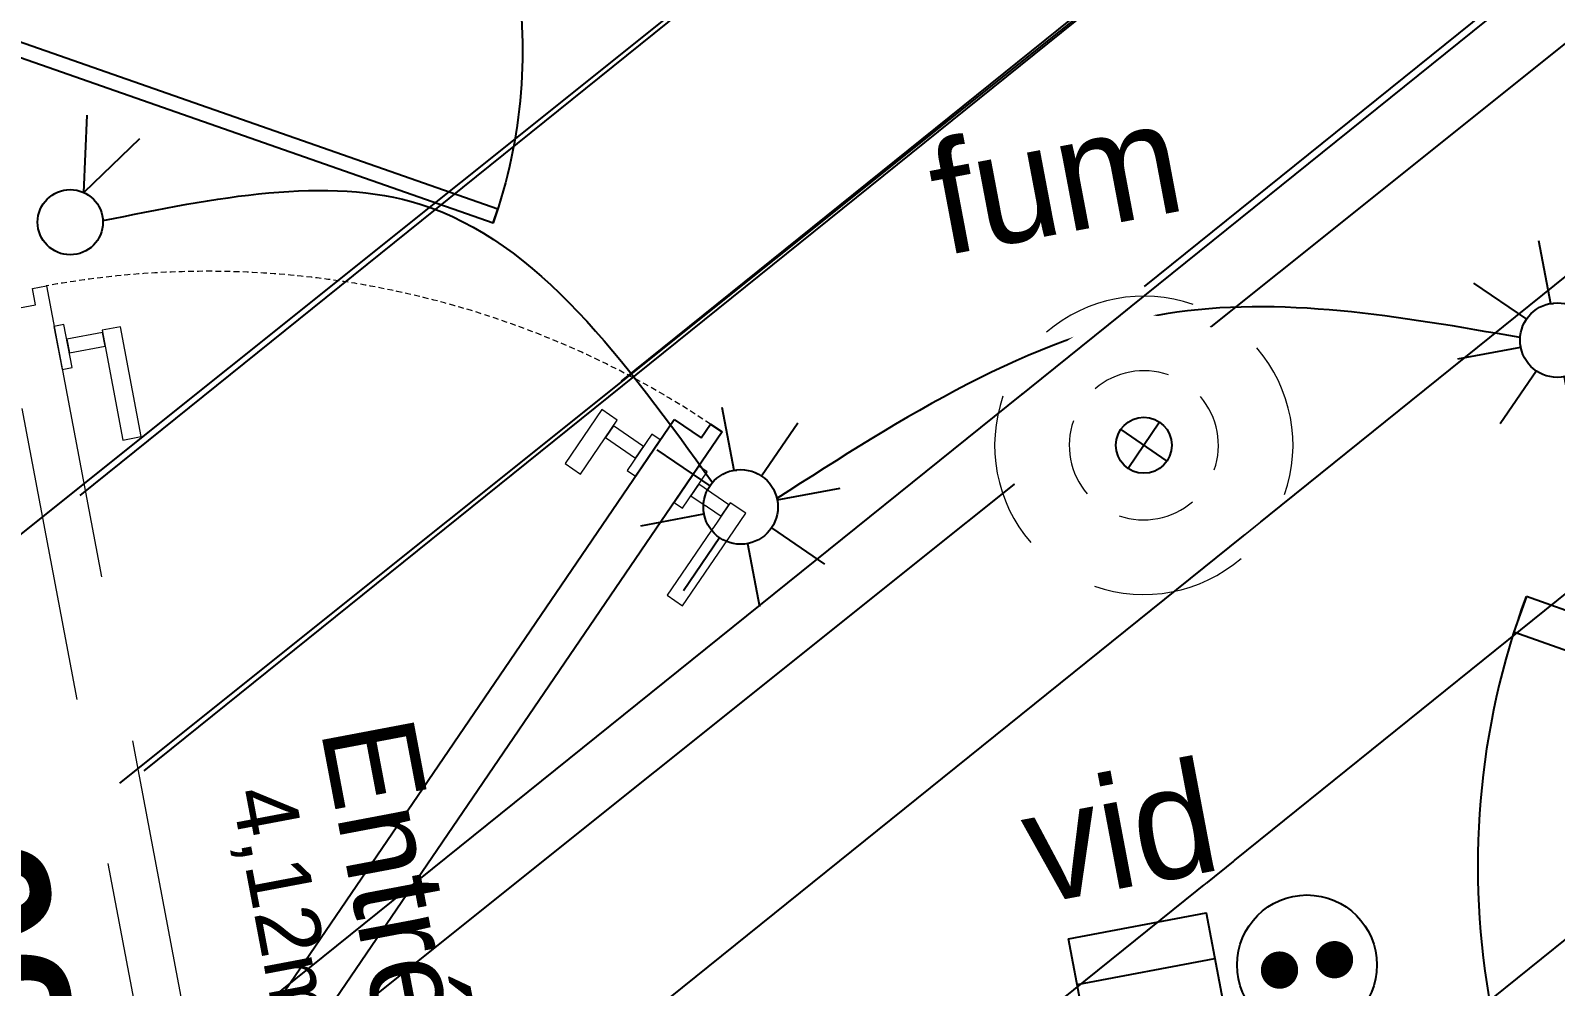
# Model space of a CAD drawing. Header units: centimetres. Extents: x 197412 to 267601, y -375791 to -305433.
# Drawn here: x 217136 to 218772, y -331823 to -330798 of the extents above; entities that cross this region are included whole.
import ezdxf

# ---------------------------------------------------------------- set-up
doc = ezdxf.new("R2010")
doc.units = ezdxf.units.CM
doc.linetypes.add('Style de ligne -16', pattern=[0.192476, 0.123031, -0.069444])
doc.layers.add('3-BAT C-Niveau 0', color=250, linetype='Continuous')
for name, color, linetype, lineweight in [('prlm-ELEC-CFA', 1, 'Continuous', 25), ('prlm-ELEC-CFO', 1, 'Continuous', 25), ('prlm-ELEC-SSI', 6, 'Continuous', 25)]:
    doc.layers.add(name, color=color, linetype=linetype, lineweight=lineweight)
doc.styles.add('Geneva (bold)', font='arialbd.ttf')
doc.styles.add('Helvetica', font='arial.ttf')
doc.styles.add('prlm-elec-cfa', font='comic.ttf', dxfattribs={"height": 12})
doc.styles.add('prlm-elec-ssi', font='comic.ttf', dxfattribs={"height": 12})
doc.styles.get("Standard").update_dxf_attribs({"font": 'ARIALUNI.TTF', "height": 100})

# ---------------------------------------------------------------- blocks, each defined once
blk = doc.blocks.new('xi.PC')
at = {"color": 0, "lineweight": 5}
blk.add_wipeout([(-7.5, -7.5), (7.5, -7.5), (7.5, 7.5), (-7.5, 7.5)], dxfattribs=at).dxf.layer = 'prlm-ELEC-CFO'
at = {"layer": 'prlm-ELEC-CFO', "color": 0, "linetype": 'ByBlock', "lineweight": 5, "const_width": 2}
for points in [[(-4, 0, 1), (-2, 0, 1)], [(2, 0, 1), (4, 0, 1)]]:
    blk.add_lwpolyline(points, format="xyb", close=True, dxfattribs=at)
at = {"layer": 'prlm-ELEC-CFO', "color": 0, "linetype": 'ByBlock', "lineweight": -2}
blk.add_circle((0, 0), 7.5, dxfattribs=at)
blk = doc.blocks.new('xi.VV')
at = {"layer": 'prlm-ELEC-CFO', "color": 0}
blk.add_lwpolyline([(6.95, 3.42), (0.01, -1.13), (1.91, 6.95)], dxfattribs=at)
blk.add_circle((-2, -4), 3.5, dxfattribs=at)
blk = doc.blocks.new('xi.SPOT')
at = {"color": 0, "lineweight": 5}
blk.add_wipeout([(-4, 0), (-2.83, -2.83), (0, -4), (2.83, -2.83), (4, 0), (2.83, 2.83), (0, 4), (-2.83, 2.83)], dxfattribs=at).dxf.layer = 'prlm-ELEC-CFO'
at = {"layer": 'prlm-ELEC-CFO', "color": 0, "linetype": 'ByBlock', "lineweight": -2, "flags": 128}
for points in [[(0, 10.88), (0, 4)], [(-7.69, 7.69), (-2.83, 2.83)], [(7.69, 7.69), (2.83, 2.83)], [(-10.88, 0), (-4, 0)], [(4, 0), (10.88, 0)], [(-2.83, -2.83), (-7.69, -7.69)], [(2.83, -2.83), (7.69, -7.69)], [(0, -4), (0, -10.88)]]:
    blk.add_lwpolyline(points, dxfattribs=at)
at = {"layer": 'prlm-ELEC-CFO', "color": 0, "linetype": 'ByBlock', "lineweight": -2}
blk.add_circle((0, 0), 4, dxfattribs=at)
blk = doc.blocks.new('xi.fum')
at = {"color": 0}
blk.add_wipeout([(-10.61, -10.61), (-15, 0), (-10.61, 10.61), (0, 15), (10.61, 10.61), (15, 0), (10.61, -10.61), (0, -15)], dxfattribs=at).dxf.layer = 'prlm-ELEC-SSI'
at = {"layer": 'prlm-ELEC-SSI', "color": 0}
for points in [[(-2.12, 2.12), (2.12, -2.12)], [(2.12, 2.12), (-2.12, -2.12)]]:
    blk.add_lwpolyline(points, dxfattribs=at)
blk.add_circle((0, 0), 3, dxfattribs=at)
at = {"layer": 'prlm-ELEC-SSI', "color": 0, "lineweight": 13}
for radius, start, end in [(16, 60, 120), (16, 150, 210), (8, 60, 120), (16, 330, 30), (8, 150, 210), (8, 330, 30), (8, 240, 300), (16, 240, 300)]:
    blk.add_arc((0, 0), radius, start, end, dxfattribs=at)
blk = doc.blocks.new('xi.VID')
at = {"layer": 'prlm-ELEC-CFA', "color": 0, "linetype": 'ByBlock', "lineweight": -2, "flags": 128}
blk.add_lwpolyline([(-7.5, 7.5), (7.5, 7.5), (7.5, -7.5), (-7.5, -7.5)], close=True, dxfattribs=at)
at = {"layer": 'prlm-ELEC-CFA', "color": 0}
for points in [[(-7.5, 2.5), (7.5, 2.5)], [(-7.5, -2.5), (7.5, -2.5)]]:
    blk.add_lwpolyline(points, dxfattribs=at)
blk = doc.blocks.new('xi.gtl')
at = {"linetype": 'Continuous', "flags": 128}
for points in [[(2.8, 22.99), (2.02, 24.35), (50.51, 52.34), (51.28, 50.98)], [(0, 25), (2.02, 25), (2.02, 20), (0, 20)], [(60, 25), (57.98, 25), (57.98, 20), (60, 20)], [(0, 15), (60, 15), (60, -5), (0, -5)]]:
    blk.add_lwpolyline(points, close=True, dxfattribs=at)
at = {"linetype": 'Continuous'}
blk.add_arc((2.02, 24.35), 55.99, 0.6678, 30, dxfattribs=at)
at = {"insert": (19.5, 10.66), "char_height": 7.565, "attachment_point": 1, "line_spacing_factor": 0.834288, "style": 'Helvetica'}
blk.add_mtext('GTL', dxfattribs=at)
at = {"flags": 1}
blk.add_attdef('GTL', (0, -5), '', height=0.018, dxfattribs=at)

msp = doc.modelspace()

# ---------------------------------------------------------------- linework, layer by layer
at = {"linetype": 'Style de ligne -16', "lineweight": 18, "ltscale": 2580.64}
for p, q in [((217138.6, -331074.5), (217153.4, -331071.7)), ((217153.4, -331071.7), (217331.3, -332011.2)), ((217141.9, -331091.9), (217138.6, -331074.5)), ((217107.5, -331098.5), (217141.9, -331091.9)), ((217278.9, -332003.1), (217107.5, -331098.5)), ((217172.3, -331113.2), (217161.6, -331115.2)), ((217161.6, -331115.2), (217170.3, -331161.4)), ((217181, -331159.3), (217172.3, -331113.2)), ((217232.9, -331115.4), (217213.2, -331119.2)), ((217213.2, -331119.2), (217235.6, -331237.1)), ((217255.2, -331233.3), (217232.9, -331115.4)), ((217213.7, -331121.6), (217175.3, -331128.9)), ((217175.3, -331128.9), (217178.1, -331143.6)), ((217178.1, -331143.6), (217216.5, -331136.3)), ((217216.5, -331136.3), (217213.7, -331121.6)), ((217170.3, -331161.4), (217181, -331159.3)), ((217235.6, -331237.1), (217255.2, -331233.3))]:
    msp.add_line(p, q, dxfattribs=at)
at = {"linetype": 'Continuous', "lineweight": 18}
for p, q in [((217749.2, -331204.3), (217709.8, -331262.2)), ((217761.5, -331221.8), (217753.1, -331234.2)), ((217709.8, -331262.2), (217726.3, -331273.5))]:
    msp.add_line(p, q, dxfattribs=at)
at = {"linetype": 'Continuous'}
for p, q in [((218740.8, -331404.9), (218727.3, -331442.6)), ((219522.4, -331684.3), (218740.8, -331404.9)), ((218727.3, -331442.6), (219508.9, -331722))]:
    msp.add_line(p, q, dxfattribs=at)
msp.add_arc((219519, -331693.7), 830.5, 159.6405, 190.7236, dxfattribs=at)
at = {"layer": '3-BAT C-Niveau 0', "color": 9}
for p, q in [((219272.3, -329972.5), (217231.7, -331605)), ((219345.9, -330360.8), (217304.8, -331993.6))]:
    msp.add_line(p, q, dxfattribs=at)
at = {"layer": 'prlm-ELEC-CFO'}
for points in [[(217214.1, -331001.6), (217554.2, -330983.9), (217867.8, -331282.4)], [(218734, -331127.1), (218354.4, -331101.7), (217937, -331299.6)]]:
    msp.add_spline(points, degree=3, dxfattribs=at)

# ---------------------------------------------------------------- block references
at = {"xscale": -10, "yscale": 10, "zscale": 10, "rotation": 190.7235947438341}
msp.add_blockref('xi.gtl', (217039, -330583.7), dxfattribs=at)
at = {"layer": 'prlm-ELEC-CFO', "xscale": 10, "yscale": 10, "zscale": 10, "rotation": 10.72360141139323}
msp.add_blockref('xi.VV', (217191.3, -330960.3), dxfattribs=at)

# ---------------------------------------------------------------- texts
at = {"insert": (217583.7, -331730.8), "char_height": 100, "attachment_point": 2, "rotation": 280.7236, "line_spacing_factor": 0.834288, "style": 'Helvetica'}
msp.add_mtext('Entrée\\P{\\H0.6752x;4,12m2}\\P', dxfattribs=at)
at = {"layer": '3-BAT C-Niveau 0', "insert": (216909.2, -331617.7), "char_height": 150, "attachment_point": 5, "rotation": 280.7236, "line_spacing_factor": 1.060906, "style": 'Geneva (bold)'}
msp.add_mtext('T2 C 004\\P46,80m2', dxfattribs=at)

# ---------------------------------------------------------------- next in the draw order: block references
at = {"layer": 'prlm-ELEC-CFO', "xscale": 10, "yscale": 10, "zscale": 10, "rotation": 10.72360141139323}
for name, p in [('xi.SPOT', (218773.9, -331129.8)), ('xi.SPOT', (217898, -331308.7)), ('xi.PC', (218505.4, -331799.9))]:
    msp.add_blockref(name, p, dxfattribs=at)
at = {"layer": 'prlm-ELEC-SSI', "xscale": 10, "yscale": 10, "zscale": 10, "rotation": 10.72360141139323}
msp.add_blockref('xi.fum', (218330.4, -331242.6), dxfattribs=at)

# ---------------------------------------------------------------- next in the draw order: texts
at = {"layer": 'prlm-ELEC-SSI', "insert": (218224.7, -330896.6), "char_height": 120, "attachment_point": 2, "rotation": 10.7236, "line_spacing_factor": 0.8, "style": 'prlm-elec-ssi', "bg_fill": 3, "box_fill_scale": 0.95, "bg_fill_color": 256, "bg_fill_transparency": 0}
msp.add_mtext('fum', dxfattribs=at)

# ---------------------------------------------------------------- next in the draw order: linework, layer by layer
at = {"linetype": 'Continuous'}
for p, q in [((217308.3, -331975.6), (217826.8, -331214.9)), ((217826.8, -331214.9), (217855.7, -331234.6)), ((217878.1, -331228.3), (217339.5, -332018.5)), ((217855.7, -331234.6), (217865.7, -331219.9)), ((217865.7, -331219.9), (217878.1, -331228.3))]:
    msp.add_line(p, q, dxfattribs=at)
at = {"linetype": 'Continuous', "lineweight": 18}
for p, q in [((217726.3, -331273.5), (217765.7, -331215.6)), ((217765.7, -331215.6), (217749.2, -331204.3)), ((217753.1, -331234.2), (217785.4, -331256.3)), ((217793.8, -331243.9), (217761.5, -331221.8)), ((217802.9, -331230.6), (217776.4, -331269.5)), ((217811.8, -331236.8), (217802.9, -331230.6)), ((217785.4, -331275.6), (217811.8, -331236.8)), ((217785.4, -331256.3), (217793.8, -331243.9)), ((217853.2, -331264.9), (217826.7, -331303.8)), ((217862.1, -331271), (217853.2, -331264.9)), ((217776.4, -331269.5), (217785.4, -331275.6)), ((217835.7, -331309.9), (217862.1, -331271)), ((217853.1, -331284.3), (217844.7, -331296.7)), ((217885.5, -331306.3), (217853.1, -331284.3)), ((217844.7, -331296.7), (217877, -331318.7)), ((217886.9, -331304.2), (217819.3, -331403.4)), ((217826.7, -331303.8), (217835.7, -331309.9)), ((217835.8, -331414.7), (217903.4, -331315.5)), ((217877, -331318.7), (217885.5, -331306.3)), ((217903.4, -331315.5), (217886.9, -331304.2)), ((217819.3, -331403.4), (217835.8, -331414.7))]:
    msp.add_line(p, q, dxfattribs=at)
for points in [[(218331.2, -331072.3), (219769.3, -329914.2)], [(217770.2, -331173.8), (219208.3, -330015.7)], [(217189.6, -331296.6), (218627.7, -330138.5)]]:
    msp.add_lwpolyline(points)
at = {"linetype": 'Style de ligne -16', "lineweight": 18, "ltscale": 50.8}
msp.add_arc((217326.6, -332024.8), 968.8, 56.1908, 100.3037, dxfattribs=at)

# ---------------------------------------------------------------- next in the draw order: texts
at = {"layer": 'prlm-ELEC-CFA', "insert": (218304.7, -331658), "char_height": 120, "attachment_point": 5, "rotation": 10.7236, "line_spacing_factor": 0.8, "style": 'prlm-elec-cfa', "bg_fill": 3, "box_fill_scale": 1.1, "bg_fill_color": 256, "bg_fill_transparency": 0}
msp.add_mtext('vid', dxfattribs=at)

# ---------------------------------------------------------------- next in the draw order: linework, layer by layer
for points in [[(217258.3, -331591.6), (218696.4, -330433.6)], [(217333.2, -331885.5), (218771.3, -330727.5)], [(218001.8, -332030.6), (219439.9, -330872.5)], [(217556.8, -332048.6), (218994.9, -330890.5)], [(218051.6, -332361.3), (219489.7, -331203.2)]]:
    msp.add_lwpolyline(points)
at = {"layer": '3-BAT C-Niveau 0', "color": 9}
msp.add_line((218596.4, -330161.5), (216555.8, -331793.9), dxfattribs=at)

# ---------------------------------------------------------------- next in the draw order: block references
at = {"layer": 'prlm-ELEC-CFA', "xscale": 10, "yscale": 10, "zscale": 10, "rotation": 10.72360141139323}
msp.add_blockref('xi.VID', (218337.4, -331831.6), dxfattribs=at)

doc.saveas('drawing.dxf')
